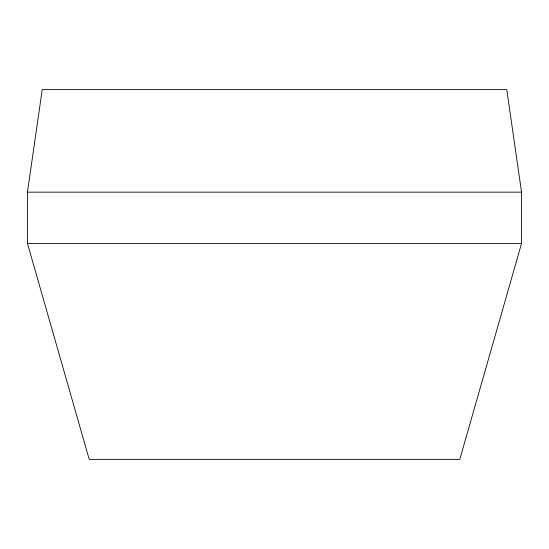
<?xml version="1.0" encoding="UTF-8"?>
<svg xmlns="http://www.w3.org/2000/svg" width="549" height="549" viewBox="0 0 549 549"><rect width="100%" height="100%" fill="white"/><g stroke="black" fill="none" stroke-linecap="round" stroke-linejoin="round"><path stroke-width="0.82" d="M27.45 192.15L42.232 89.624L506.768 89.624L521.55 192.15L521.55 243.413L459.788 459.376L89.213 459.376L27.45 243.413L27.45 192.15L521.55 192.15M27.45 243.413L521.55 243.413"/></g></svg>
